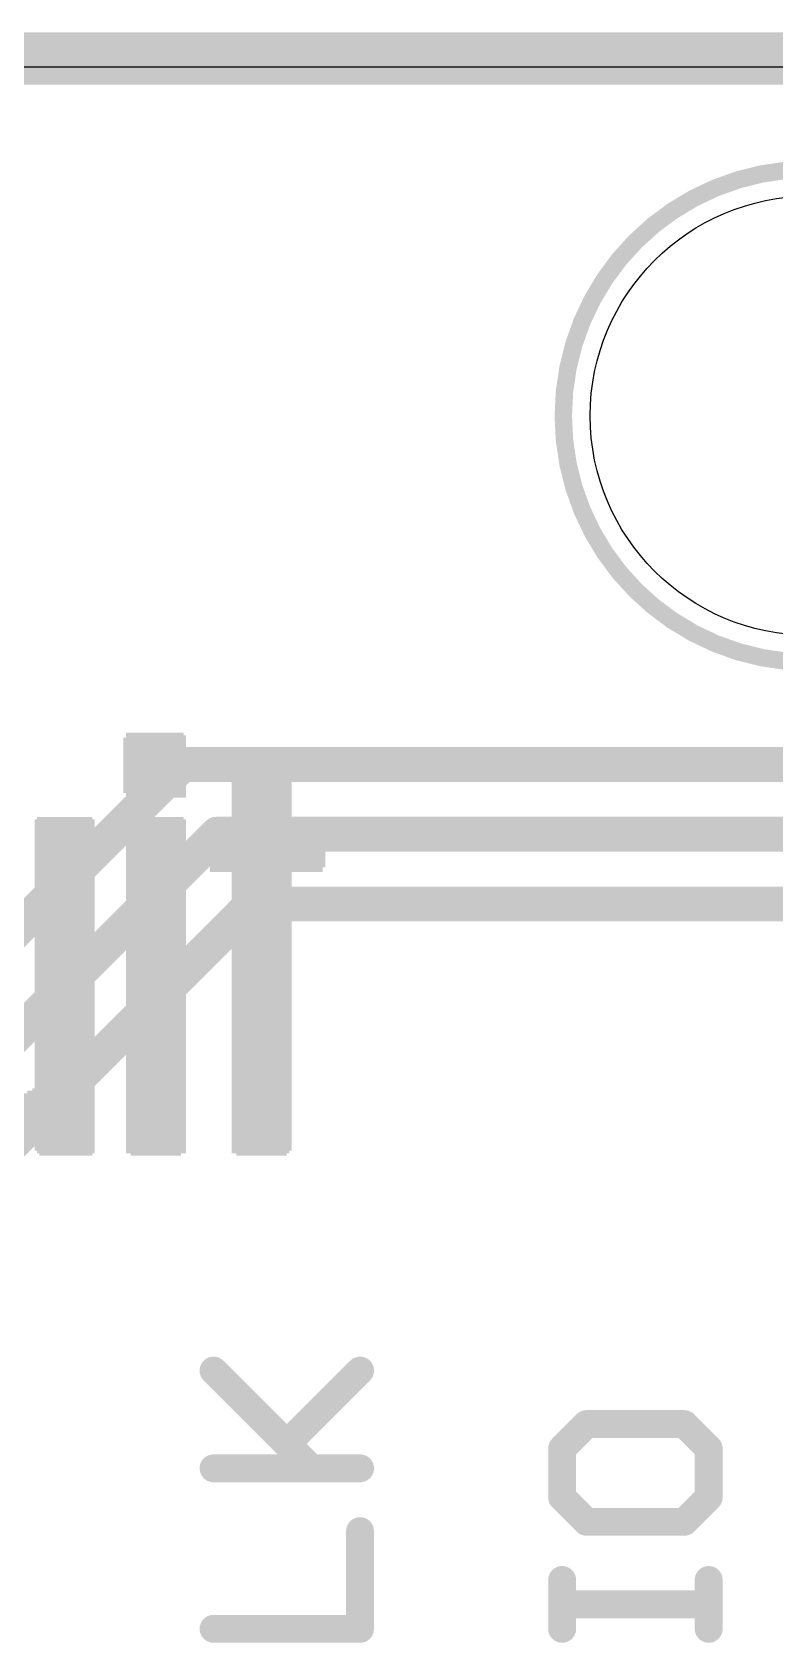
# Model space of a CAD drawing. Extents: x -0.1 to 68.7, y -0.4 to 53.6.
# Drawn here: x 9.57 to 14.99, y 41.86 to 53.59 of the extents above; entities that cross this region are included whole.
import ezdxf

# ---------------------------------------------------------------- set-up
doc = ezdxf.new("R2010")
doc.units = 0
for name, color, linetype in [('1', 12, 'CONTINUOUS'), ('16', 132, 'CONTINUOUS'), ('20', 4, 'CONTINUOUS'), ('21', 40, 'CONTINUOUS'), ('51', 253, 'CONTINUOUS')]:
    doc.layers.add(name, color=color, linetype=linetype)

# ---------------------------------------------------------------- blocks, each defined once
blk = doc.blocks.new('RECT')
blk.add_solid([(-0.5, -0.5), (0.5, -0.5), (-0.5, 0.5), (0.5, 0.5)])

msp = doc.modelspace()

# ---------------------------------------------------------------- linework, layer by layer
at = {"layer": '1', "const_width": 0.254}
msp.add_lwpolyline([(0, 53.34), (68.58, 53.34)], dxfattribs=at)
at = {"layer": '16', "const_width": 0.254}
for points in [[(68.58, 53.467), (0, 53.467)], [(10.668, 48.26), (8.128, 45.72)], [(16.51, 48.26), (10.668, 48.26)], [(8.636, 45.466), (10.922, 47.752)], [(10.922, 47.752), (16.764, 47.752)], [(9.144, 45.212), (11.176, 47.244)], [(11.176, 47.244), (17.018, 47.244)]]:
    msp.add_lwpolyline(points, dxfattribs=at)
at = {"layer": '16', "const_width": 0.127}
for points in [[(10.668, 48.3235, 1), (10.668, 48.1965)], [(10.7129, 48.2151, 1), (10.6231, 48.3049)], [(10.922, 47.8155, 1), (10.922, 47.6885)], [(10.9669, 47.7071, 1), (10.8771, 47.7969)], [(11.176, 47.3075, 1), (11.176, 47.1805)], [(11.2209, 47.1991, 1), (11.1311, 47.2889)]]:
    msp.add_lwpolyline(points, format="xyb", dxfattribs=at)
at = {"layer": '20'}
msp.add_line((64.516, 53.34), (0, 53.34), dxfattribs=at)
msp.add_circle((15.24, 50.8), 1.6, dxfattribs=at)
at = {"layer": '21', "const_width": 0.2032}
for points in [[(11.6075, 43.1332), (10.8957, 43.845)], [(11.4295, 43.3111), (11.9634, 43.845)], [(13.6136, 43.4552), (13.4357, 43.2772)], [(14.3255, 43.4552), (13.6136, 43.4552)], [(14.5034, 43.2772), (14.3255, 43.4552)], [(13.4357, 43.2772), (13.4357, 42.9213)], [(14.5034, 42.9213), (14.5034, 43.2772)], [(10.8957, 43.1332), (11.9634, 43.1332)], [(13.4357, 42.9213), (13.6136, 42.7434)], [(14.3255, 42.7434), (14.5034, 42.9213)], [(13.6136, 42.7434), (14.3255, 42.7434)], [(11.9634, 41.9638), (11.9634, 42.6756)], [(13.4357, 41.9638), (13.4357, 42.3197)], [(14.5034, 41.9638), (14.5034, 42.3197)], [(14.5034, 42.1417), (13.4357, 42.1417)], [(10.8957, 41.9638), (11.9634, 41.9638)]]:
    msp.add_lwpolyline(points, dxfattribs=at)
at = {"layer": '21', "const_width": 0.1016}
for points in [[(10.9316, 43.8809, 1), (10.8598, 43.8091)], [(11.9993, 43.8091, 1), (11.9275, 43.8809)], [(13.6136, 43.506, 1), (13.6136, 43.4044)], [(13.6496, 43.4193, 1), (13.5777, 43.4911)], [(14.3614, 43.4911, 1), (14.2895, 43.4193)], [(14.3255, 43.4044, 1), (14.3255, 43.506)], [(11.3936, 43.3471, 1), (11.4655, 43.2752)], [(13.4865, 43.2772, 1), (13.3849, 43.2772)], [(13.3998, 43.3132, 1), (13.4716, 43.2413)], [(14.5542, 43.2772, 1), (14.4526, 43.2772)], [(14.4675, 43.2413, 1), (14.5393, 43.3132)], [(10.8957, 43.184, 1), (10.8957, 43.0824)], [(11.5716, 43.0973, 1), (11.6434, 43.1691)], [(11.9634, 43.0824, 1), (11.9634, 43.184)], [(13.4716, 42.9573, 1), (13.3998, 42.8854)], [(13.3849, 42.9213, 1), (13.4865, 42.9213)], [(14.4526, 42.9213, 1), (14.5542, 42.9213)], [(14.5393, 42.8854, 1), (14.4675, 42.9573)], [(13.6136, 42.7942, 1), (13.6136, 42.6926)], [(13.5777, 42.7075, 1), (13.6496, 42.7793)], [(14.2895, 42.7793, 1), (14.3614, 42.7075)], [(14.3255, 42.6926, 1), (14.3255, 42.7942)], [(12.0142, 42.6756, 1), (11.9126, 42.6756)], [(13.4865, 42.3197, 1), (13.3849, 42.3197)], [(14.5542, 42.3197, 1), (14.4526, 42.3197)], [(13.4357, 42.1925, 1), (13.4357, 42.0909)], [(14.5034, 42.0909, 1), (14.5034, 42.1925)], [(10.8957, 42.0146, 1), (10.8957, 41.913)], [(11.9126, 41.9638, 1), (12.0142, 41.9638)], [(11.9634, 41.913, 1), (11.9634, 42.0146)], [(13.3849, 41.9638, 1), (13.4865, 41.9638)], [(14.4526, 41.9638, 1), (14.5542, 41.9638)]]:
    msp.add_lwpolyline(points, format="xyb", dxfattribs=at)
at = {"layer": '51'}
msp.add_line((64.516, 53.34), (0, 53.34), dxfattribs=at)
at = {"layer": '51', "const_width": 0.127}
msp.add_lwpolyline([(15.24, 49.004, 1), (15.24, 52.596, 1), (15.24, 49.004)], format="xyb", dxfattribs=at)

# ---------------------------------------------------------------- block references
at = {"layer": '21', "yscale": 0.0175}
for p, xscale in [((10.4668, 48.447), 0.455), ((10.4668, 48.482), 0.42), ((10.4756, 48.4645), 0.4375), ((10.4668, 48.4295), 0.455), ((10.4668, 48.412), 0.455), ((10.4668, 48.3945), 0.455), ((10.4668, 48.377), 0.455), ((10.4668, 48.3595), 0.455), ((10.4668, 48.342), 0.455), ((10.4668, 48.3245), 0.455), ((10.4668, 48.307), 0.455), ((10.4668, 48.2895), 0.455), ((10.4668, 48.272), 0.455), ((10.4668, 48.2545), 0.455), ((10.4668, 48.237), 0.455), ((10.4668, 48.2195), 0.455), ((11.2455, 48.237), 0.4375), ((11.2455, 48.2195), 0.4375), ((11.2368, 48.2545), 0.42), ((11.2455, 48.272), 0.3675), ((10.4668, 48.202), 0.455), ((10.4668, 48.1845), 0.455), ((10.4668, 48.167), 0.455), ((10.4668, 48.1495), 0.455), ((10.4668, 48.132), 0.455), ((10.4668, 48.1145), 0.455), ((10.4668, 48.097), 0.455), ((11.2455, 48.202), 0.4375), ((11.2455, 48.1845), 0.4375), ((11.2455, 48.167), 0.4375), ((11.2455, 48.1495), 0.4375), ((11.2455, 48.132), 0.4375), ((11.2455, 48.1145), 0.4375), ((11.2455, 48.097), 0.4375), ((10.4668, 48.0795), 0.455), ((10.4668, 48.062), 0.455), ((10.4756, 48.0445), 0.4375), ((10.4756, 48.027), 0.4375), ((11.2455, 48.0795), 0.4375), ((11.2455, 48.062), 0.4375), ((11.2455, 48.0445), 0.4375), ((11.2455, 48.027), 0.4375), ((11.2455, 48.0095), 0.4375), ((11.2455, 47.992), 0.4375), ((11.2455, 47.9745), 0.4375), ((9.8106, 47.8695), 0.4025), ((10.4756, 47.8695), 0.4025), ((11.2893, 47.8695), 0.805), ((11.2455, 47.957), 0.4375), ((11.2455, 47.9395), 0.4375), ((11.2455, 47.922), 0.4375), ((11.2455, 47.9045), 0.4375), ((11.2455, 47.887), 0.4375), ((9.8106, 47.852), 0.4375), ((9.8106, 47.8345), 0.4375), ((9.8106, 47.817), 0.4375), ((9.8106, 47.7995), 0.4375), ((9.8106, 47.782), 0.4375), ((9.8106, 47.7645), 0.4375), ((9.8106, 47.747), 0.4375), ((10.4756, 47.852), 0.4375), ((10.4756, 47.8345), 0.4375), ((10.4756, 47.817), 0.4375), ((10.4756, 47.7995), 0.4375), ((10.4756, 47.782), 0.4375), ((10.4756, 47.7645), 0.4375), ((10.4756, 47.747), 0.4375), ((11.2805, 47.852), 0.8225), ((11.2893, 47.8345), 0.84), ((11.2893, 47.817), 0.84), ((11.2893, 47.7995), 0.84), ((11.2893, 47.782), 0.84), ((11.2893, 47.7645), 0.84), ((11.2893, 47.747), 0.84), ((9.8106, 47.7295), 0.4375), ((9.8106, 47.712), 0.4375), ((9.8106, 47.6945), 0.4375), ((9.8106, 47.677), 0.4375), ((9.8106, 47.6595), 0.4375), ((9.8106, 47.642), 0.4375), ((9.8106, 47.6245), 0.4375), ((10.4756, 47.7295), 0.4375), ((10.4756, 47.712), 0.4375), ((10.4756, 47.6945), 0.4375), ((10.4756, 47.677), 0.4375), ((10.4756, 47.6595), 0.4375), ((10.4756, 47.642), 0.4375), ((10.4756, 47.6245), 0.4375), ((11.2893, 47.7295), 0.84), ((11.2893, 47.712), 0.84), ((11.2893, 47.6945), 0.84), ((11.2893, 47.677), 0.84), ((11.2893, 47.6595), 0.84), ((11.2893, 47.642), 0.84), ((11.2893, 47.6245), 0.84), ((9.8106, 47.607), 0.4375), ((9.8106, 47.5895), 0.4375), ((9.8106, 47.572), 0.4375), ((9.8106, 47.5545), 0.4375), ((9.8106, 47.537), 0.4375), ((9.8106, 47.5195), 0.4375), ((10.4756, 47.607), 0.4375), ((10.4756, 47.5895), 0.4375), ((10.4756, 47.572), 0.4375), ((10.4756, 47.5545), 0.4375), ((10.4756, 47.537), 0.4375), ((10.4756, 47.5195), 0.4375), ((11.2893, 47.607), 0.84), ((11.2893, 47.5895), 0.84), ((11.2893, 47.572), 0.84), ((11.2893, 47.5545), 0.84), ((11.2893, 47.537), 0.84), ((11.2893, 47.5195), 0.84), ((9.8106, 47.502), 0.4375), ((9.8106, 47.4845), 0.4375), ((9.8106, 47.467), 0.4375), ((9.8106, 47.4495), 0.4375), ((9.8106, 47.432), 0.4375), ((9.8106, 47.4145), 0.4375), ((9.8106, 47.397), 0.4375), ((10.4756, 47.502), 0.4375), ((10.4756, 47.4845), 0.4375), ((10.4756, 47.467), 0.4375), ((10.4756, 47.4495), 0.4375), ((10.4756, 47.432), 0.4375), ((10.4756, 47.4145), 0.4375), ((10.4756, 47.397), 0.4375), ((11.2805, 47.502), 0.8225), ((11.2805, 47.4845), 0.8225), ((11.2455, 47.467), 0.4375), ((11.2455, 47.4495), 0.4375), ((11.2455, 47.432), 0.4375), ((11.2455, 47.4145), 0.4375), ((11.2455, 47.397), 0.4375), ((9.8106, 47.3795), 0.4375), ((9.8106, 47.362), 0.4375), ((9.8106, 47.3445), 0.4375), ((9.8106, 47.327), 0.4375), ((9.8106, 47.3095), 0.4375), ((9.8106, 47.292), 0.4375), ((9.8106, 47.2745), 0.4375), ((10.4756, 47.3795), 0.4375), ((10.4756, 47.362), 0.4375), ((10.4756, 47.3445), 0.4375), ((10.4756, 47.327), 0.4375), ((10.4756, 47.3095), 0.4375), ((10.4756, 47.292), 0.4375), ((10.4756, 47.2745), 0.4375), ((11.2455, 47.3795), 0.4375), ((11.2455, 47.362), 0.4375), ((11.2455, 47.3445), 0.4375), ((11.2455, 47.327), 0.4375), ((11.2455, 47.3095), 0.4375), ((11.2455, 47.292), 0.4375), ((11.2455, 47.2745), 0.4375), ((9.8106, 47.257), 0.4375), ((9.8106, 47.2395), 0.4375), ((9.8106, 47.222), 0.4375), ((9.8106, 47.2045), 0.4375), ((9.8106, 47.187), 0.4375), ((9.8106, 47.1695), 0.4375), ((10.4756, 47.257), 0.4375), ((10.4756, 47.2395), 0.4375), ((10.4756, 47.222), 0.4375), ((10.4756, 47.2045), 0.4375), ((10.4756, 47.187), 0.4375), ((10.4756, 47.1695), 0.4375), ((11.2455, 47.257), 0.4375), ((11.2455, 47.2395), 0.4375), ((11.2455, 47.222), 0.4375), ((11.2455, 47.2045), 0.4375), ((11.2455, 47.187), 0.4375), ((11.2455, 47.1695), 0.4375), ((9.8106, 47.152), 0.4375), ((9.8106, 47.1345), 0.4375), ((9.8106, 47.117), 0.4375), ((9.8106, 47.0995), 0.4375), ((9.8106, 47.082), 0.4375), ((9.8106, 47.0645), 0.4375), ((9.8106, 47.047), 0.4375), ((10.4756, 47.152), 0.4375), ((10.4756, 47.1345), 0.4375), ((10.4756, 47.117), 0.4375), ((10.4756, 47.0995), 0.4375), ((10.4756, 47.082), 0.4375), ((10.4756, 47.0645), 0.4375), ((10.4756, 47.047), 0.4375), ((11.2455, 47.152), 0.4375), ((11.2455, 47.1345), 0.4375), ((11.2455, 47.117), 0.4375), ((11.2455, 47.0995), 0.4375), ((11.2455, 47.082), 0.4375), ((11.2455, 47.0645), 0.4375), ((11.2455, 47.047), 0.4375), ((9.8106, 47.0295), 0.4375), ((9.8106, 47.012), 0.4375), ((9.8106, 46.9945), 0.4375), ((9.8106, 46.977), 0.4375), ((9.8106, 46.9595), 0.4375), ((9.8106, 46.942), 0.4375), ((9.8106, 46.9245), 0.4375), ((10.4756, 47.0295), 0.4375), ((10.4756, 47.012), 0.4375), ((10.4756, 46.9945), 0.4375), ((10.4756, 46.977), 0.4375), ((10.4756, 46.9595), 0.4375), ((10.4756, 46.942), 0.4375), ((10.4756, 46.9245), 0.4375), ((11.2455, 47.0295), 0.4375), ((11.2455, 47.012), 0.4375), ((11.2455, 46.9945), 0.4375), ((11.2455, 46.977), 0.4375), ((11.2455, 46.9595), 0.4375), ((11.2455, 46.942), 0.4375), ((11.2455, 46.9245), 0.4375), ((9.8106, 46.907), 0.4375), ((9.8106, 46.8895), 0.4375), ((9.8106, 46.872), 0.4375), ((9.8106, 46.8545), 0.4375), ((9.8106, 46.837), 0.4375), ((9.8106, 46.8195), 0.4375), ((9.8106, 46.802), 0.4375), ((10.4756, 46.907), 0.4375), ((10.4756, 46.8895), 0.4375), ((10.4756, 46.872), 0.4375), ((10.4756, 46.8545), 0.4375), ((10.4756, 46.837), 0.4375), ((10.4756, 46.8195), 0.4375), ((10.4756, 46.802), 0.4375), ((11.2455, 46.907), 0.4375), ((11.2455, 46.8895), 0.4375), ((11.2455, 46.872), 0.4375), ((11.2455, 46.8545), 0.4375), ((11.2455, 46.837), 0.4375), ((11.2455, 46.8195), 0.4375), ((11.2455, 46.802), 0.4375), ((9.8106, 46.7845), 0.4375), ((9.8106, 46.767), 0.4375), ((9.8106, 46.7495), 0.4375), ((9.8106, 46.732), 0.4375), ((9.8106, 46.7145), 0.4375), ((9.8106, 46.697), 0.4375), ((10.4756, 46.7845), 0.4375), ((10.4756, 46.767), 0.4375), ((10.4756, 46.7495), 0.4375), ((10.4756, 46.732), 0.4375), ((10.4756, 46.7145), 0.4375), ((10.4756, 46.697), 0.4375), ((11.2455, 46.7845), 0.4375), ((11.2455, 46.767), 0.4375), ((11.2455, 46.7495), 0.4375), ((11.2455, 46.732), 0.4375), ((11.2455, 46.7145), 0.4375), ((11.2455, 46.697), 0.4375), ((9.8106, 46.6795), 0.4375), ((9.8106, 46.662), 0.4375), ((9.8106, 46.6445), 0.4375), ((9.8106, 46.627), 0.4375), ((9.8106, 46.6095), 0.4375), ((9.8106, 46.592), 0.4375), ((9.8106, 46.5745), 0.4375), ((10.4756, 46.6795), 0.4375), ((10.4756, 46.662), 0.4375), ((10.4756, 46.6445), 0.4375), ((10.4756, 46.627), 0.4375), ((10.4756, 46.6095), 0.4375), ((10.4756, 46.592), 0.4375), ((10.4756, 46.5745), 0.4375), ((11.2455, 46.6795), 0.4375), ((11.2455, 46.662), 0.4375), ((11.2455, 46.6445), 0.4375), ((11.2455, 46.627), 0.4375), ((11.2455, 46.6095), 0.4375), ((11.2455, 46.592), 0.4375), ((11.2455, 46.5745), 0.4375), ((9.8106, 46.557), 0.4375), ((9.8106, 46.5395), 0.4375), ((9.8106, 46.522), 0.4375), ((9.8106, 46.5045), 0.4375), ((9.8106, 46.487), 0.4375), ((9.8106, 46.4695), 0.4375), ((9.8106, 46.452), 0.4375), ((10.4756, 46.557), 0.4375), ((10.4756, 46.5395), 0.4375), ((10.4756, 46.522), 0.4375), ((10.4756, 46.5045), 0.4375), ((10.4756, 46.487), 0.4375), ((10.4756, 46.4695), 0.4375), ((10.4756, 46.452), 0.4375), ((11.2455, 46.557), 0.4375), ((11.2455, 46.5395), 0.4375), ((11.2455, 46.522), 0.4375), ((11.2455, 46.5045), 0.4375), ((11.2455, 46.487), 0.4375), ((11.2455, 46.4695), 0.4375), ((11.2455, 46.452), 0.4375), ((9.8106, 46.4345), 0.4375), ((9.8106, 46.417), 0.4375), ((9.8106, 46.3995), 0.4375), ((9.8106, 46.382), 0.4375), ((9.8106, 46.3645), 0.4375), ((9.8106, 46.347), 0.4375), ((10.4756, 46.4345), 0.4375), ((10.4756, 46.417), 0.4375), ((10.4756, 46.3995), 0.4375), ((10.4756, 46.382), 0.4375), ((10.4756, 46.3645), 0.4375), ((10.4756, 46.347), 0.4375), ((11.2455, 46.4345), 0.4375), ((11.2455, 46.417), 0.4375), ((11.2455, 46.3995), 0.4375), ((11.2455, 46.382), 0.4375), ((11.2455, 46.3645), 0.4375), ((11.2455, 46.347), 0.4375), ((9.8106, 46.3295), 0.4375), ((9.8106, 46.312), 0.4375), ((9.8106, 46.2945), 0.4375), ((9.8106, 46.277), 0.4375), ((9.8106, 46.2595), 0.4375), ((9.8106, 46.242), 0.4375), ((9.8106, 46.2245), 0.4375), ((10.4756, 46.3295), 0.4375), ((10.4756, 46.312), 0.4375), ((10.4756, 46.2945), 0.4375), ((10.4756, 46.277), 0.4375), ((10.4756, 46.2595), 0.4375), ((10.4756, 46.242), 0.4375), ((10.4756, 46.2245), 0.4375), ((11.2455, 46.3295), 0.4375), ((11.2455, 46.312), 0.4375), ((11.2455, 46.2945), 0.4375), ((11.2455, 46.277), 0.4375), ((11.2455, 46.2595), 0.4375), ((11.2455, 46.242), 0.4375), ((11.2455, 46.2245), 0.4375), ((9.8106, 46.207), 0.4375), ((9.8106, 46.1895), 0.4375), ((9.8106, 46.172), 0.4375), ((9.8106, 46.1545), 0.4375), ((9.8106, 46.137), 0.4375), ((9.8106, 46.1195), 0.4375), ((9.8106, 46.102), 0.4375), ((10.4756, 46.207), 0.4375), ((10.4756, 46.1895), 0.4375), ((10.4756, 46.172), 0.4375), ((10.4756, 46.1545), 0.4375), ((10.4756, 46.137), 0.4375), ((10.4756, 46.1195), 0.4375), ((10.4756, 46.102), 0.4375), ((11.2455, 46.207), 0.4375), ((11.2455, 46.1895), 0.4375), ((11.2455, 46.172), 0.4375), ((11.2455, 46.1545), 0.4375), ((11.2455, 46.137), 0.4375), ((11.2455, 46.1195), 0.4375), ((11.2455, 46.102), 0.4375), ((9.8106, 46.0845), 0.4375), ((9.8106, 46.067), 0.4375), ((9.8106, 46.0495), 0.4375), ((9.8106, 46.032), 0.4375), ((9.8106, 46.0145), 0.4375), ((9.8106, 45.997), 0.4375), ((10.4756, 46.0845), 0.4375), ((10.4756, 46.067), 0.4375), ((10.4756, 46.0495), 0.4375), ((10.4756, 46.032), 0.4375), ((10.4756, 46.0145), 0.4375), ((10.4756, 45.997), 0.4375), ((11.2455, 46.0845), 0.4375), ((11.2455, 46.067), 0.4375), ((11.2455, 46.0495), 0.4375), ((11.2455, 46.032), 0.4375), ((11.2455, 46.0145), 0.4375), ((11.2455, 45.997), 0.4375), ((9.7843, 45.8745), 0.49), ((9.8018, 45.892), 0.455), ((9.8106, 45.9795), 0.4375), ((9.8106, 45.962), 0.4375), ((9.8106, 45.9445), 0.4375), ((9.8106, 45.927), 0.4375), ((9.8106, 45.9095), 0.4375), ((10.4756, 45.9795), 0.4375), ((10.4756, 45.962), 0.4375), ((10.4756, 45.9445), 0.4375), ((10.4756, 45.927), 0.4375), ((10.4756, 45.9095), 0.4375), ((10.4756, 45.892), 0.4375), ((10.4756, 45.8745), 0.4375), ((11.2455, 45.9795), 0.4375), ((11.2455, 45.962), 0.4375), ((11.2455, 45.9445), 0.4375), ((11.2455, 45.927), 0.4375), ((11.2455, 45.9095), 0.4375), ((11.2455, 45.892), 0.4375), ((11.2455, 45.8745), 0.4375), ((9.3993, 45.8045), 1.26), ((9.4081, 45.787), 1.2425), ((9.4081, 45.7695), 1.2425), ((9.4081, 45.752), 1.2425), ((9.7231, 45.822), 0.6125), ((9.7493, 45.8395), 0.56), ((9.7668, 45.857), 0.525), ((10.4756, 45.857), 0.4375), ((10.4756, 45.8395), 0.4375), ((10.4756, 45.822), 0.4375), ((10.4756, 45.8045), 0.4375), ((10.4756, 45.787), 0.4375), ((10.4756, 45.7695), 0.4375), ((10.4756, 45.752), 0.4375), ((11.2455, 45.857), 0.4375), ((11.2455, 45.8395), 0.4375), ((11.2455, 45.822), 0.4375), ((11.2455, 45.8045), 0.4375), ((11.2455, 45.787), 0.4375), ((11.2455, 45.7695), 0.4375), ((11.2455, 45.752), 0.4375), ((9.4081, 45.7345), 1.2425), ((9.4081, 45.717), 1.2425), ((9.4081, 45.6995), 1.2425), ((9.4168, 45.682), 1.225), ((9.4168, 45.6645), 1.225), ((9.4168, 45.647), 1.225), ((9.4256, 45.6295), 1.2075), ((10.4756, 45.7345), 0.4375), ((10.4756, 45.717), 0.4375), ((10.4756, 45.6995), 0.4375), ((10.4756, 45.682), 0.4375), ((10.4756, 45.6645), 0.4375), ((10.4756, 45.647), 0.4375), ((10.4756, 45.6295), 0.4375), ((11.2455, 45.7345), 0.4375), ((11.2455, 45.717), 0.4375), ((11.2455, 45.6995), 0.4375), ((11.2455, 45.682), 0.4375), ((11.2455, 45.6645), 0.4375), ((11.2455, 45.647), 0.4375), ((11.2455, 45.6295), 0.4375), ((9.4256, 45.612), 1.2075), ((9.4343, 45.5945), 1.19), ((9.4343, 45.577), 1.19), ((9.4431, 45.5595), 1.1725), ((9.4431, 45.542), 1.1725), ((9.4518, 45.5245), 1.155), ((10.4756, 45.612), 0.4375), ((10.4756, 45.5945), 0.4375), ((10.4756, 45.577), 0.4375), ((10.4756, 45.5595), 0.4375), ((10.4756, 45.542), 0.4375), ((10.4756, 45.5245), 0.4375), ((11.2455, 45.612), 0.4375), ((11.2455, 45.5945), 0.4375), ((11.2455, 45.577), 0.4375), ((11.2455, 45.5595), 0.4375), ((11.2455, 45.542), 0.4375), ((11.2455, 45.5245), 0.4375), ((9.4605, 45.507), 1.1375), ((9.8106, 45.4895), 0.4375), ((9.8106, 45.472), 0.4375), ((9.8106, 45.4545), 0.4375), ((9.8193, 45.437), 0.42), ((9.8193, 45.4195), 0.385), ((10.4756, 45.507), 0.4375), ((10.4756, 45.4895), 0.4375), ((10.4756, 45.472), 0.4375), ((10.4756, 45.4545), 0.4375), ((10.4756, 45.437), 0.4375), ((10.4755, 45.4195), 0.3676), ((11.2455, 45.507), 0.4375), ((11.2455, 45.4895), 0.4375), ((11.2455, 45.472), 0.4375), ((11.2455, 45.4545), 0.4375), ((11.2368, 45.437), 0.42), ((11.2455, 45.4195), 0.3675)]:
    msp.add_blockref('RECT', p, dxfattribs=dict(at, xscale=xscale))

doc.saveas('drawing.dxf')
